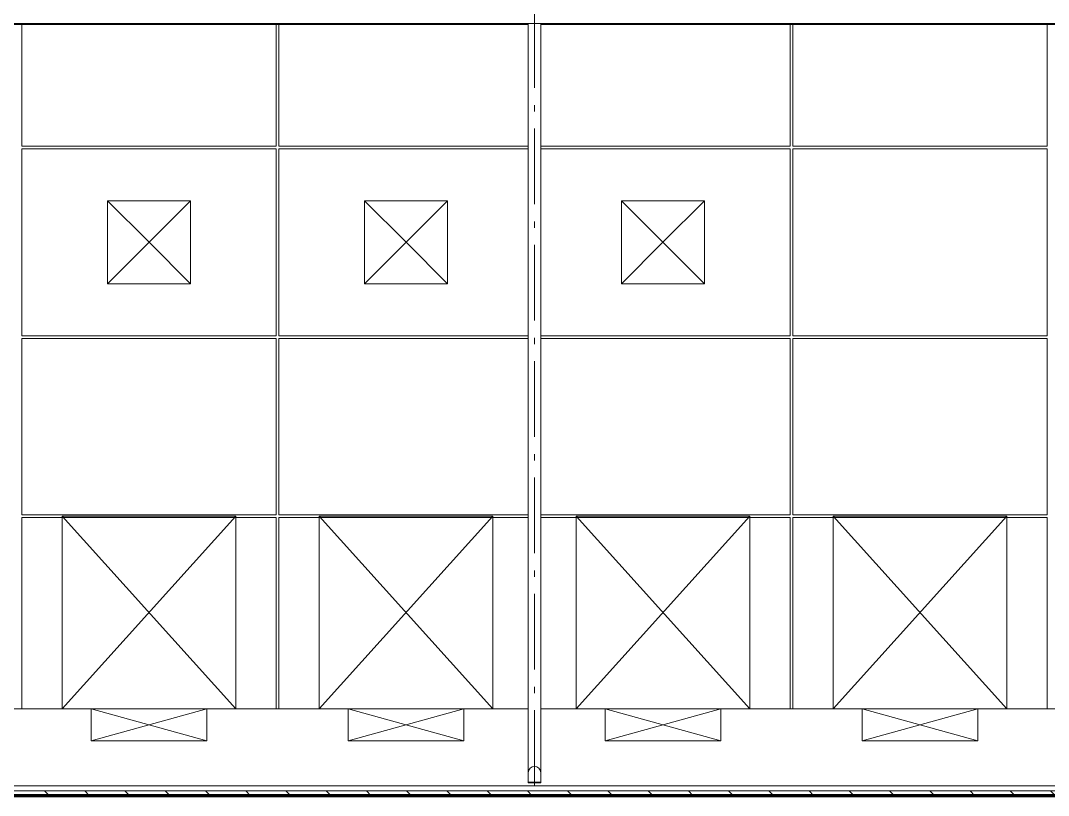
# Model space of a CAD drawing. Header units: metres. Extents: x -199 to 506, y -5 to 23.
# Drawn here: x 358.97 to 375.23, y -1.37 to 10.89 of the extents above; entities that cross this region are included whole.
import ezdxf

# ---------------------------------------------------------------- set-up
doc = ezdxf.new("R2010")
doc.units = ezdxf.units.M
doc.linetypes.add('01_Grid', pattern=[1.74, 1.2, -0.27, 0, -0.27])
for name, color, linetype, lineweight in [('03EJES-1', 1, '01_Grid', 5), ('06MUREXT', 92, 'Continuous', 9), ('14HATCH-1', 14, 'Continuous', 5), ('17EQAGUA', 5, 'Continuous', 5), ('26VENT', 144, 'Continuous', 5), ('46BANQ', 8, 'Continuous', 5), ('46BANQ-1', 8, 'Continuous', 13), ('53BAPS', 1, 'Continuous', 5), ('70LINEA', 1, 'Continuous', 13), ('70LINEA-1', 1, 'Continuous', 5), ('70LINEA_1_0', 6, 'Continuous', 80)]:
    doc.layers.add(name, color=color, linetype=linetype, lineweight=lineweight)

# ---------------------------------------------------------------- blocks, each defined once
blk = doc.blocks.new('Docks - Knockout - Cw9_x10__ Lv6_x8_-7684776-601rSouthElevEjeF Paint')
at = {"layer": '26VENT'}
for p, q in [((161.8996, 3.048), (159.1564, 3.048)), ((159.1564, 3.048), (161.8996, 0)), ((161.8996, 3.048), (159.1564, 0)), ((159.1564, 3.048), (159.1564, 0)), ((161.8996, 0), (161.8996, 3.048)), ((159.1564, 0), (161.8996, 0)), ((159.6136, 0), (161.4424, -0.508)), ((161.4424, 0), (159.6136, -0.508)), ((159.6136, -0.508), (159.6136, 0)), ((161.4424, 0), (161.4424, -0.508)), ((161.4424, -0.508), (159.6136, -0.508))]:
    blk.add_line(p, q, dxfattribs=at)
blk = doc.blocks.new('Downspout - Square - Downspout - Square 8_x8_-7117014-601rSouthElevEjeF Paint')
at = {"layer": '17EQAGUA'}
for p, q in [((24.282, 10.841), (24.282, -1.169)), ((24.486, -1.169), (24.486, 10.841)), ((24.285, -1.159), (24.285, -1.009)), ((24.483, -1.009), (24.483, -1.159)), ((24.486, -1.169), (24.282, -1.169)), ((24.483, -1.159), (24.285, -1.159))]:
    blk.add_line(p, q, dxfattribs=at)
blk.add_arc((24.384, -1.009), 0.0986, 0, 180, dxfattribs=at)

msp = doc.modelspace()

# ---------------------------------------------------------------- hatches: boundary and pattern name
at = {"layer": '14HATCH-1'}
h = msp.add_hatch(dxfattribs=at)
h.set_pattern_fill('FP_13', color=256, style=0, pattern_type=2)
h.set_pattern_definition([(135, (393.057, 0), (-0.318198, -0.318198), [])])
h.paths.add_polyline_path([(324.5986, -1.3692), (390.797, -1.3692), (390.797, -1.298), (323.7268, -1.2945), (322.398, -1.2942), (322.398, -1.3692), (323.7268, -1.3692)])
h.paths.add_polyline_path([(282.7552, -1.3624), (291.2804, -1.3021), (291.2804, -1.2271), (282.7552, -1.2874), (282.7552, -1.3486)])

# ---------------------------------------------------------------- linework, layer by layer
at = {"layer": '03EJES-1'}
msp.add_line((367.102, -1.2192), (367.102, 19.6265), dxfattribs=at)
at = {"layer": '06MUREXT'}
for p, q in [((365.7273, 6.7227), (364.4128, 6.7227)), ((369.7913, 6.7227), (368.4768, 6.7227)), ((367.0004, 0), (355.0116, 0)), ((379.1924, 0), (367.2036, 0)), ((322.398, -1.2192), (380.5851, -1.2192))]:
    msp.add_line(p, q, dxfattribs=at)
at = {"layer": '46BANQ'}
msp.add_line((346.3141, -1.2942), (390.797, -1.2942), dxfattribs=at)
at = {"layer": '46BANQ-1'}
msp.add_line((390.797, -1.298), (346.863, -1.298), dxfattribs=at)
at = {"layer": '53BAPS'}
for p, q in [((498.9879, 10.8409), (294.0917, 10.8409)), ((367.0006, 10.8268), (355.0114, 10.8268)), ((379.1926, 10.8268), (367.2034, 10.8268))]:
    msp.add_line(p, q, dxfattribs=at)
at = {"layer": '70LINEA'}
for p, q in [((358.9957, 10.8268), (358.9957, 8.9017)), ((363.0163, 10.8268), (363.0163, 8.9017)), ((363.0597, 10.8268), (363.0597, 8.9017)), ((371.1443, 10.8268), (371.1443, 8.9017)), ((371.1877, 10.8268), (371.1877, 8.9017)), ((375.2083, 10.8268), (375.2083, 8.9017)), ((363.0163, 8.9017), (358.9957, 8.9017)), ((358.9957, 8.8583), (363.0163, 8.8583)), ((358.9957, 8.8583), (358.9957, 5.9017)), ((363.0163, 8.8583), (363.0163, 5.9017)), ((367.0014, 8.9017), (363.0597, 8.9017)), ((363.0597, 8.8583), (367.0015, 8.8583)), ((363.0597, 8.8583), (363.0597, 5.9017)), ((367.2025, 8.8583), (371.1443, 8.8583)), ((371.1443, 8.9017), (367.2026, 8.9017)), ((371.1443, 8.8583), (371.1443, 5.9017)), ((375.2083, 8.9017), (371.1877, 8.9017)), ((371.1877, 8.8583), (375.2083, 8.8583)), ((371.1877, 8.8583), (371.1877, 5.9017)), ((375.2083, 8.8583), (375.2083, 5.9017)), ((365.7273, 6.7227), (364.4128, 6.7227)), ((369.7913, 6.7227), (368.4768, 6.7227)), ((363.0163, 5.9017), (358.9957, 5.9017)), ((358.9957, 5.8583), (363.0163, 5.8583)), ((358.9957, 5.8583), (358.9957, 3.0697)), ((363.0163, 5.8583), (363.0163, 3.0697)), ((367.0004, 5.9017), (363.0597, 5.9017)), ((363.0597, 5.8583), (367.0004, 5.8583)), ((363.0597, 5.8583), (363.0597, 3.0697)), ((371.1443, 5.9017), (367.2036, 5.9017)), ((367.2036, 5.8583), (371.1443, 5.8583)), ((371.1443, 5.8583), (371.1443, 3.0697)), ((375.2083, 5.9017), (371.1877, 5.9017)), ((371.1877, 5.8583), (375.2083, 5.8583)), ((371.1877, 5.8583), (371.1877, 3.0697)), ((375.2083, 5.8583), (375.2083, 3.0697)), ((363.0163, 3.0697), (358.9957, 3.0697)), ((358.9957, 3.0263), (363.0163, 3.0263)), ((358.9957, 3.0263), (358.9957, 0)), ((363.0163, 3.0263), (363.0163, 0)), ((367.0004, 3.0697), (363.0597, 3.0697)), ((363.0597, 3.0263), (367.0004, 3.0263)), ((363.0597, 3.0263), (363.0597, 0)), ((371.1443, 3.0697), (367.2036, 3.0697)), ((367.2036, 3.0263), (371.1443, 3.0263)), ((371.1443, 3.0263), (371.1443, 0)), ((375.2083, 3.0697), (371.1877, 3.0697)), ((371.1877, 3.0263), (375.2083, 3.0263)), ((371.1877, 3.0263), (371.1877, 0)), ((375.2083, 3.0263), (375.2083, 0)), ((358.9957, 0), (363.0163, 0)), ((363.0597, 0), (367.0004, 0)), ((367.2036, 0), (371.1443, 0)), ((371.1877, 0), (375.2083, 0))]:
    msp.add_line(p, q, dxfattribs=at)
at = {"layer": '70LINEA-1'}
for p, q in [((361.6633, 8.0373), (360.3488, 8.0373)), ((361.006, 7.38), (360.3488, 8.0373)), ((360.3488, 8.0373), (360.3488, 6.7228)), ((361.6633, 8.0373), (361.006, 7.38)), ((361.6633, 6.7228), (361.6633, 8.0373)), ((365.7273, 8.0373), (364.4128, 8.0373)), ((365.07, 7.38), (364.4128, 8.0373)), ((364.4128, 8.0373), (364.4128, 6.7228)), ((365.7273, 8.0373), (365.07, 7.38)), ((365.7273, 6.7228), (365.7273, 8.0373)), ((369.7913, 8.0373), (368.4768, 8.0373)), ((369.134, 7.38), (368.4768, 8.0373)), ((368.4768, 8.0373), (368.4768, 6.7228)), ((369.7913, 8.0373), (369.134, 7.38)), ((369.7913, 6.7228), (369.7913, 8.0373)), ((360.3488, 6.7228), (361.006, 7.38)), ((361.006, 7.38), (361.6633, 6.7228)), ((364.4128, 6.7228), (365.07, 7.38)), ((365.07, 7.38), (365.7273, 6.7228)), ((368.4768, 6.7228), (369.134, 7.38)), ((369.134, 7.38), (369.7913, 6.7228)), ((360.3488, 6.7228), (361.6633, 6.7228)), ((364.4128, 6.7228), (365.7273, 6.7228)), ((368.4768, 6.7228), (369.7913, 6.7228))]:
    msp.add_line(p, q, dxfattribs=at)
at = {"layer": '70LINEA_1_0'}
msp.add_line((282.7552, -1.3692), (391.931, -1.3692), dxfattribs=at)

# ---------------------------------------------------------------- block references
at = {"layer": '17EQAGUA'}
msp.add_blockref('Downspout - Square - Downspout - Square 8_x8_-7117014-601rSouthElevEjeF Paint', (342.718, 0), dxfattribs=at)
at = {"layer": '26VENT'}
for p in [(200.478, 0), (204.542, 0), (208.606, 0), (212.67, 0)]:
    msp.add_blockref('Docks - Knockout - Cw9_x10__ Lv6_x8_-7684776-601rSouthElevEjeF Paint', p, dxfattribs=at)

doc.saveas('drawing.dxf')
